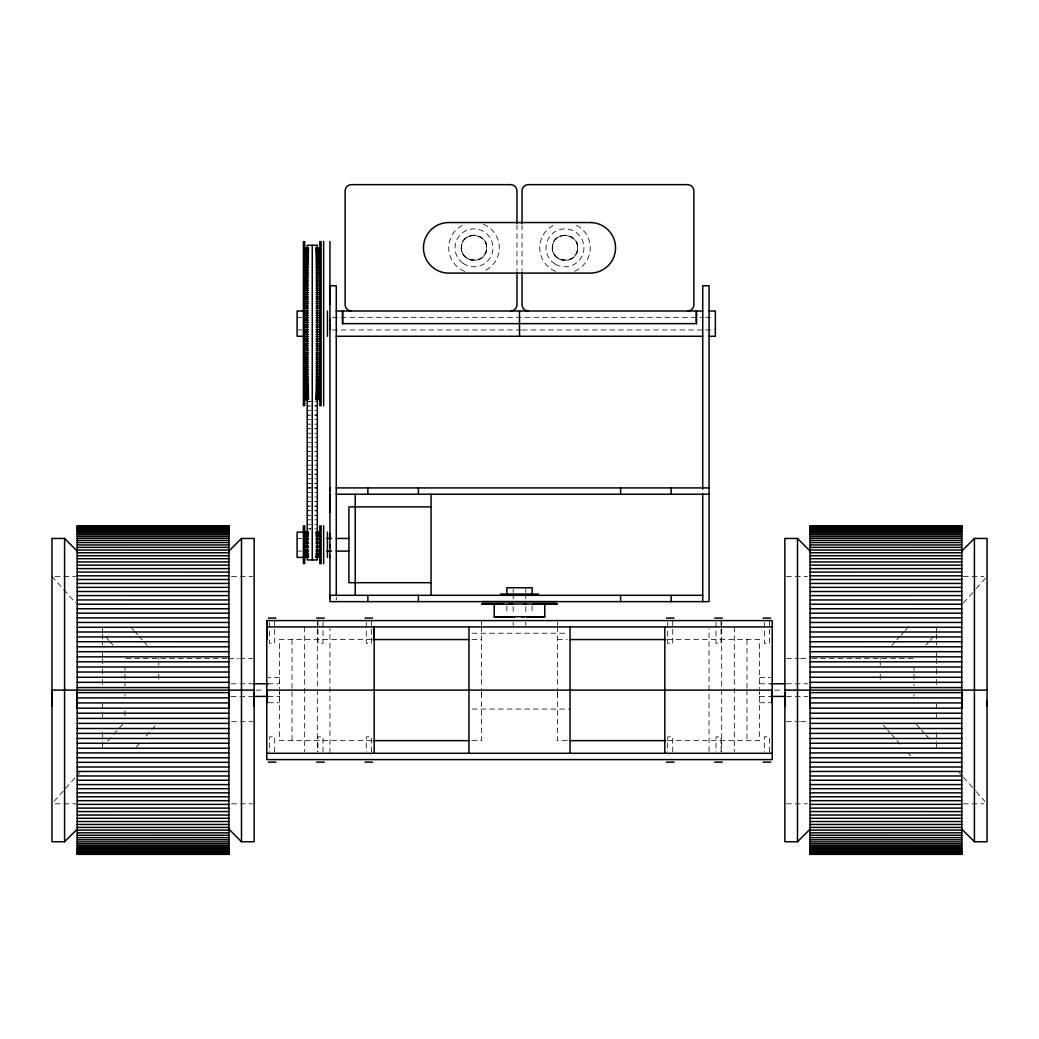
<?xml version="1.0" encoding="UTF-8"?>
<svg xmlns="http://www.w3.org/2000/svg" width="1039" height="1039" viewBox="0 0 1039 1039"><rect width="100%" height="100%" fill="white"/><g stroke="black" fill="none" stroke-linecap="round" stroke-linejoin="round"><path stroke-width="0.75" stroke-dasharray="5 3.75" d="M279.413 700.676L279.413 699.039M279.413 695L279.413 691.61M279.413 683.181L279.413 681.168M279.413 677.675L268.348 677.467M317.311 625.335L317.311 622.179M329.947 753.288L329.947 628.543M481.589 694.636L481.589 691.61M481.589 626.92L481.589 688.584M557.411 694.636L557.411 691.61M557.411 626.92L557.411 688.584M709.053 751.665L709.053 628.543M759.587 694.636L759.587 691.61M54.093 801.407L79.86 772.419M107.783 741.015L122.81 724.105M136.473 746.781L141.785 740.807M146.031 736.028L155.59 725.274M891.904 645.362L895.086 641.79M896.904 639.751L900.021 636.232M901.073 635.063L904.644 631.037M905.242 630.374L908.359 626.855M925.853 645.219L929.074 641.595M930.139 640.388L933.36 636.764M963.426 602.945L975.244 589.658M976.309 588.451L987.05 576.372M314.791 401.418L317.311 401.392M307.206 474.303L310.999 474.265L307.206 474.252M307.206 483.408L310.999 483.382L307.206 483.369M307.206 487.966L310.999 487.927M297.102 317.324L301.842 317.324M332.441 317.324L704.013 317.324M705.624 317.324L713.78 317.324M298.362 329.96L301.842 329.96M332.441 329.96L521.123 329.96M522.279 329.96L704.013 329.96M705.624 329.96L715.364 329.96M308.466 401.392L310.999 401.392M307.206 410.496L310.999 410.496M314.791 410.496L317.311 410.496M307.206 419.6L310.999 419.6M314.791 419.6L317.311 419.6M307.206 424.159L310.999 424.159M314.791 424.159L317.311 424.159M307.206 433.263L310.999 433.263M314.791 433.263L317.311 433.263M307.206 437.822L310.999 437.822M314.791 437.822L317.311 437.822M307.206 442.38L310.999 442.38M314.791 442.38L317.311 442.38M307.206 446.926L310.999 446.926M314.791 446.926L317.311 446.926M307.206 456.043L310.999 456.043M314.791 456.043L317.311 456.043M307.206 465.147L310.999 465.147M314.791 465.147L317.311 465.147M317.311 474.252L314.791 474.252L317.311 474.303M307.206 478.81L310.999 478.81M314.791 478.81L317.311 478.81M314.791 483.369L317.311 483.369M307.206 487.914L310.999 487.914M314.791 487.914L317.311 487.914M307.206 492.473L310.999 492.473M314.791 492.473L317.311 492.473M307.206 497.032L310.999 497.032M314.791 497.032L317.311 497.032M307.206 519.799L310.999 519.799M314.791 519.799L317.311 519.799M307.206 524.357L310.999 524.357M314.791 524.357L317.311 524.357M307.206 528.903L310.999 528.903L308.466 528.916M314.791 528.903L317.311 528.903M297.102 538.462L301.842 538.462M298.362 551.099L301.842 551.099M55.106 576.372L75.639 576.372M231.554 576.372L252.516 576.372M786.484 576.372L807.446 576.372M963.361 576.372L983.894 576.372M472.109 633.232L566.891 633.232M371.598 639.556L279.413 639.556L279.413 688.584M471.888 639.556L481.589 639.556M557.411 639.556L567.112 639.556M667.402 639.556L759.587 639.556L759.587 688.584M227.112 658.505L124.966 658.505L124.966 659.583M228.71 658.505L238.243 658.505M239.827 658.505L252.542 658.505M786.458 658.505L799.173 658.505M800.757 658.505L810.29 658.505M811.888 658.505L914.034 658.505L914.034 659.583M759.587 677.467L770.652 677.467M231.139 683.779L252.516 683.779M268.14 683.779L279.413 683.779M759.587 683.779L770.86 683.779M786.484 683.779L807.861 683.779M256.23 690.104L264.335 690.104M774.665 690.104L782.77 690.104M231.139 696.416L252.516 696.416M268.14 696.416L279.413 696.416M759.587 696.416L770.86 696.416M786.484 696.416L807.861 696.416M268.348 702.741L279.413 702.741M759.587 702.741L770.652 702.741M472.109 709.053L570.047 709.053M231.502 721.689L252.542 721.689M786.458 721.689L799.173 721.689M800.757 721.689L807.121 721.689M371.598 740.651L279.413 740.651L279.413 691.896M471.888 740.651L481.589 740.651L481.589 689.701M567.112 740.651L557.411 740.651L557.411 689.701M667.402 740.651L759.587 740.651L759.587 692.403M55.106 803.822L75.639 803.822M231.554 803.822L252.516 803.822M786.484 803.822L807.446 803.822M963.361 803.822L983.894 803.822M307.206 401.392L310.999 401.431M314.791 483.395L317.311 483.408M314.791 487.94L317.311 487.966M916.19 724.105L920.476 728.936M921.554 730.144L924.775 733.768M925.853 734.976L929.074 738.599M959.14 772.419L962.361 776.042M963.426 777.25L975.244 790.536M976.309 791.744L984.907 801.407M883.358 725.209L886.592 728.859M887.527 729.898L890.839 733.638M891.696 734.586L895.852 739.274M896.904 740.456L900.397 744.392M908.359 753.353L910.45 755.691M130.641 626.855L133.758 630.374M134.356 631.037L137.927 635.063M138.979 636.232L142.096 639.751M143.914 641.79L147.096 645.362M51.95 576.372L62.691 588.451M63.756 589.658L75.574 602.945M105.64 636.764L108.861 640.388M109.926 641.595L113.147 645.219M936.503 627.946L936.503 632.842M936.503 634.141L936.503 645.076M936.503 652.687L936.503 657.051M936.503 658.609L936.503 667.778M936.503 668.882L936.503 676.597M936.503 679.441L936.503 685.597M936.503 703.806L936.503 717.313M936.503 732.495L936.503 741.404M936.503 742.95L936.503 747.366M914.034 667.765L914.034 670.376M914.034 674.298L914.034 680.402M914.034 684.259L914.034 685.636M914.034 694.572L914.034 696.169M880.228 658.505L880.228 659.583M880.228 662.739L880.228 665.246M880.228 674.298L880.228 680.402M769.392 620.595L769.392 643.349L764.327 643.349L764.327 620.595M769.392 752.015L769.392 736.859L764.327 736.859L764.327 752.015M746.963 639.556L746.963 688.584M746.963 690.104L746.963 740.651M734.326 626.92L734.326 751.665M721.689 622.179L721.689 625.335M721.689 628.543L721.689 751.665M721.053 620.595L721.053 643.349L716.001 643.349L716.001 622.114M721.053 752.015L721.053 736.859L716.001 736.859L716.001 752.015M672.714 620.595L672.714 643.349L667.661 643.349L667.661 620.595M672.714 752.015L672.714 736.859L667.661 736.859L667.661 752.015M557.411 622.179L557.411 625.335M532.137 605.75L532.137 613.646M525.812 587.749L525.812 592.477M525.812 594.009L525.812 600.282M525.812 606.542L525.812 614.387M525.812 622.218L525.812 625.348M522.033 224.931L522.033 270.711M516.967 224.931L516.967 270.711M513.188 589.308L513.188 592.477M513.188 594.009L513.188 600.282M513.188 606.542L513.188 614.387M513.188 622.218L513.188 625.348M506.863 605.75L506.863 613.646M481.589 620.595L481.589 625.335M371.339 620.595L371.339 643.349L366.286 643.349L366.286 620.595M371.339 752.015L371.339 736.859L366.286 736.859L366.286 752.015M336.272 596.906L336.272 600.061M322.999 622.114L322.999 643.349L317.947 643.349L317.947 620.595M322.999 752.015L322.999 736.859L317.947 736.859L317.947 752.015M317.311 628.543L317.311 751.665M304.674 626.92L304.674 751.665M292.037 639.556L292.037 690.104M292.037 691.61L292.037 740.651M274.673 620.595L274.673 643.349L269.608 643.349L269.608 620.595M274.673 752.015L274.673 736.859L269.608 736.859L269.608 752.015M158.772 658.505L158.772 659.583M158.772 662.739L158.772 665.246M158.772 674.298L158.772 680.402M124.966 667.765L124.966 670.376M124.966 674.298L124.966 680.402M124.966 681.922L124.966 686.013M124.966 694.572L124.966 696.169M124.966 710.637L124.966 716.949M102.497 627.946L102.497 632.842M102.497 634.141L102.497 645.076M102.497 652.687L102.497 657.051M102.497 658.609L102.497 667.778M102.497 668.882L102.497 676.597M102.497 679.441L102.497 685.597M102.497 703.806L102.497 717.313M102.497 732.495L102.497 741.404M102.497 742.95L102.497 747.366M483.317 224.32A25.274 25.274 0 0 1 483.317 271.322M464.706 271.322A25.274 25.274 0 0 1 462.407 225.372M576.593 225.372A25.274 25.274 0 0 1 574.294 271.322M555.683 271.322A25.274 25.274 0 0 1 555.683 224.32M461.42 246.685C459.212 262.841 485.875 265.283 486.59 248.957C488.811 232.801 462.134 230.359 461.42 246.685M552.41 246.685C550.189 262.841 576.866 265.283 577.58 248.957C579.788 232.801 553.125 230.359 552.41 246.685M461.589 245.529C457.965 261.36 484.135 266.283 486.434 250.126C490.057 234.282 463.875 229.359 461.589 245.529M552.566 245.529C548.943 261.36 575.125 266.283 577.411 250.126C581.035 234.282 554.865 229.359 552.566 245.529M310.999 405.95L307.206 405.989L310.999 405.937M317.311 415.055L314.791 415.081L317.311 415.055M317.311 428.717L314.791 428.743L317.311 428.717M317.311 451.484L314.791 451.51L317.311 451.484M310.999 460.602L307.206 460.641L310.999 460.589M317.311 469.706L314.791 469.732L317.311 469.706M317.311 501.577L314.791 501.603L317.311 501.577M310.999 506.149L307.206 506.188L310.999 506.136M317.311 510.694L314.791 510.72L317.311 510.694M310.999 515.253L307.206 515.292L310.999 515.279M317.311 515.24L314.791 515.266L317.311 515.292M317.311 405.937L314.791 405.937L317.311 405.989M310.999 415.197L307.206 415.055L310.999 415.093M310.999 428.717L307.206 428.717L310.999 428.756M310.999 451.484L307.206 451.484L310.999 451.523M317.311 460.589L314.791 460.589L317.311 460.641M310.999 469.706L307.206 469.706L310.999 469.745M310.999 501.577L307.206 501.577L310.999 501.616M317.311 506.136L314.791 506.136L317.311 506.188M310.999 510.694L307.206 510.694L310.999 510.733M467.693 258.763A12.637 12.637 0 0 0 486.642 247.827A12.637 12.637 0 0 0 467.693 236.879A12.637 12.637 0 0 0 467.693 258.763M558.67 258.763A12.637 12.637 0 0 0 577.632 247.827A12.637 12.637 0 0 0 558.67 236.879A12.637 12.637 0 0 0 558.67 258.763M463.095 263.322A18.949 18.949 0 0 0 492.889 249.529A18.949 18.949 0 0 0 466.043 230.619A18.949 18.949 0 0 0 463.095 263.322M555.514 264.244A18.949 18.949 0 0 0 583.944 247.827A18.949 18.949 0 0 0 555.514 231.411A18.949 18.949 0 0 0 555.514 264.244"/><path stroke-width="1.5" d="M51.95 706.286L51.95 690.104L254.139 690.104L254.139 538.462L241.503 538.462L228.866 551.099M77.224 708.247L77.224 690.104M228.866 708.247L228.866 690.104M254.139 706.286L254.139 690.104M266.776 702.741L266.776 690.104L772.224 690.104L772.224 702.741M266.776 639.556L266.776 620.595L772.224 620.595L772.224 759.6L266.776 759.6L266.776 620.595M329.947 598.49L329.947 595.321L702.728 595.321M329.947 557.475L329.947 555.501M329.947 547.54L329.947 544.787M329.947 536.488L329.947 534.059M329.947 512.136L329.947 494.239M329.947 491.07L329.947 487.914M329.947 329.519L329.947 328.103M329.947 325.973L329.947 323.636M329.947 321.311L329.947 319.168M329.947 304.115L329.947 285.738L336.272 285.738L336.272 595.321M342.584 323.636L342.584 311.012L342.584 323.636L696.416 323.636L696.416 311.012L696.416 323.636M374.183 639.556L374.183 626.92L374.183 753.288M784.861 706.286L784.861 538.462L797.497 538.462L810.134 551.099M810.134 708.247L810.134 690.104M961.776 708.247L961.776 690.104M987.05 706.286L987.05 538.462L974.413 538.462L961.776 551.099M77.224 551.099L64.587 538.462L51.95 538.462L51.95 841.733L64.587 841.733L76.172 830.148M784.861 698.273L784.861 841.733L797.497 841.733L810.134 829.096M524.098 616.724L494.226 616.802L494.226 604.166L503.564 604.101M526.409 616.776L544.774 616.802L544.774 604.166L543.8 604.191M494.226 616.802L514.85 616.763M482.226 601.62L556.774 601.672M543.397 604.282L557.411 604.166L524.098 604.088M512.552 604.088L481.589 604.166L495.603 604.282M304.674 247.905L308.466 247.905M316.051 247.905L319.843 247.827M304.674 248.061L308.466 248.061M316.051 248.061L319.843 248.061M304.674 248.269L308.466 248.269M316.051 248.269L319.843 248.269M304.674 248.594L308.466 248.594M316.051 248.594L319.843 248.594M304.674 248.944L308.466 248.944M316.051 248.944L319.843 248.944M304.674 249.412L308.466 249.412M316.051 249.412L319.843 249.412M304.674 249.905L308.466 249.905M316.051 249.905L319.843 249.905M304.674 250.529L308.466 250.529M316.051 250.529L319.843 250.529M304.674 251.152L308.466 251.152M316.051 251.152L319.843 251.152M304.674 251.932L308.466 251.932M316.051 251.932L319.843 251.932M304.674 252.698L308.466 252.698M316.051 252.698L319.843 252.698M304.674 253.62L308.466 253.62M316.051 253.62L319.843 253.62M304.674 254.516L308.466 254.516M316.051 254.516L319.843 254.516M304.674 255.581L308.466 255.581M316.051 255.581L319.843 255.581M304.674 256.607L308.466 256.607M316.051 256.607L319.843 256.607M304.674 257.815L308.466 257.815M316.051 257.815L319.843 257.815M304.674 258.958L308.466 258.958M316.051 258.958L319.843 258.958M304.674 260.308L308.466 260.308M316.051 260.308L319.843 260.308M304.674 261.568L308.466 261.568M316.051 261.568L319.843 261.568M304.674 263.049L308.466 263.049M316.051 263.049L319.843 263.049M304.674 264.425L308.466 264.425M316.051 264.425L319.843 264.425M304.674 266.036L308.466 266.036M316.051 266.036L319.843 266.036M304.674 267.517L308.466 267.517M316.051 267.517L319.843 267.517M304.674 269.244L308.466 269.244M316.051 269.244L319.843 269.244M304.674 270.828L308.466 270.828M316.051 270.828L319.843 270.828M304.674 272.673L308.466 272.673M316.051 272.673L319.843 272.673M304.674 274.348L308.466 274.348M316.051 274.348L319.843 274.348M304.674 276.296L308.466 276.296M316.051 276.296L319.843 276.296M304.674 278.062L308.466 278.062M316.051 278.062L319.843 278.062M304.674 280.101L308.466 280.101M316.051 280.101L319.843 280.101M304.674 281.959L308.466 281.959M316.051 281.959L319.843 281.959M304.674 284.089L308.466 284.089M316.051 284.089L319.843 284.089M304.674 286.011L308.466 286.011M316.051 286.011L319.843 286.011M304.674 288.232L308.466 288.232M316.051 288.232L319.843 288.232M304.674 290.219L308.466 290.219M316.051 290.219L319.843 290.219M304.674 292.504L308.466 292.504M316.051 292.504L319.843 292.504M304.674 294.557L308.466 294.557M316.051 294.557L319.843 294.557M304.674 296.907L308.466 296.907M316.051 296.907L319.843 296.907M304.674 299.011L308.466 299.011M316.051 299.011L319.843 299.011M304.674 301.414L308.466 301.414M316.051 301.414L319.843 301.414M304.674 303.57L308.466 303.57M316.051 303.57L319.843 303.57M304.674 306.011L308.466 306.011M316.051 306.011L319.843 306.011M304.674 308.193L308.466 308.193M316.051 308.193L319.843 308.193M304.674 310.674L308.466 310.674M316.051 310.674L319.843 310.674M303.414 311.012L297.102 311.012L297.102 336.272L303.414 336.272M336.272 311.012L702.728 311.012M709.053 311.012L715.364 311.012L715.364 336.272L709.053 336.272M304.674 312.882L308.466 312.882M316.051 312.882L319.843 312.882M304.674 315.388L308.466 315.388M316.051 315.388L319.843 315.388M304.674 317.622L308.466 317.622M316.051 317.622L319.843 317.622M304.674 320.142L308.466 320.142M316.051 320.142L319.843 320.142M304.674 322.376L308.466 322.376M316.051 322.376L319.843 322.376M304.674 324.908L308.466 324.908M316.051 324.908L319.843 324.908M304.674 327.142L308.466 327.142M316.051 327.142L319.843 327.142M304.674 329.662L308.466 329.662M316.051 329.662L319.843 329.662M304.674 331.896L308.466 331.896M316.051 331.896L319.843 331.896M304.674 334.402L308.466 334.402M316.051 334.402L319.843 334.402M336.272 336.272L702.728 336.272M304.674 336.61L308.466 336.61M316.051 336.61L319.843 336.61M304.674 339.091L308.466 339.091M316.051 339.091L319.843 339.091M304.674 341.273L308.466 341.273M316.051 341.273L319.843 341.273M304.674 343.714L308.466 343.714M316.051 343.714L319.843 343.714M304.674 345.87L308.466 345.87M316.051 345.87L319.843 345.87M304.674 348.273L308.466 348.273M316.051 348.273L319.843 348.273M304.674 350.377L308.466 350.377M316.051 350.377L319.843 350.377M304.674 352.728L308.466 352.728M316.051 352.728L319.843 352.728M304.674 354.78L308.466 354.78M316.051 354.78L319.843 354.78M304.674 357.065L308.466 357.065M316.051 357.065L319.843 357.065M304.674 359.052L308.466 359.052M316.051 359.052L319.843 359.052M304.674 361.273L308.466 361.273M316.051 361.273L319.843 361.273M304.674 363.195L308.466 363.195M316.051 363.195L319.843 363.195M304.674 365.325L308.466 365.325M316.051 365.325L319.843 365.325M304.674 367.183L308.466 367.183M316.051 367.183L319.843 367.183M304.674 369.222L308.466 369.222M316.051 369.222L319.843 369.222M304.674 370.988L308.466 370.988M316.051 370.988L319.843 370.988M304.674 372.936L308.466 372.936M316.051 372.936L319.843 372.936M304.674 374.611L308.466 374.611M316.051 374.611L319.843 374.611M304.674 376.456L308.466 376.456M316.051 376.456L319.843 376.456M304.674 378.04L308.466 378.04M316.051 378.04L319.843 378.04M304.674 379.767L308.466 379.767M316.051 379.767L319.843 379.767M304.674 381.248L308.466 381.248M316.051 381.248L319.843 381.248M304.674 382.859L308.466 382.859M316.051 382.859L319.843 382.859M304.674 384.235L308.466 384.235M316.051 384.235L319.843 384.235M304.674 385.716L308.466 385.716M316.051 385.716L319.843 385.716M304.674 386.976L308.466 386.976M316.051 386.976L319.843 386.976M304.674 388.326L308.466 388.326M316.051 388.326L319.843 388.326M304.674 389.469L308.466 389.469M316.051 389.469L319.843 389.469M304.674 390.677L308.466 390.677M316.051 390.677L319.843 390.677M304.674 391.703L308.466 391.703M316.051 391.703L319.843 391.703M304.674 392.768L308.466 392.768M316.051 392.768L319.843 392.768M304.674 393.664L308.466 393.664M316.051 393.664L319.843 393.664M304.674 394.586L308.466 394.586M316.051 394.586L319.843 394.586M304.674 395.352L308.466 395.352M316.051 395.352L319.843 395.352M304.674 396.132L308.466 396.132M316.051 396.132L319.843 396.132M304.674 396.755L308.466 396.755M316.051 396.755L319.843 396.755M304.674 397.379L308.466 397.379M316.051 397.379L319.843 397.379M304.674 397.872L308.466 397.872M316.051 397.872L319.843 397.872M304.674 398.34L308.466 398.34M316.051 398.34L319.843 398.34M304.674 398.69L308.466 398.69M316.051 398.69L319.843 398.69M304.674 399.015L308.466 399.015M316.051 399.015L319.843 399.015M304.674 399.223L308.466 399.223M316.051 399.223L319.843 399.223M304.674 399.379L308.466 399.379M316.051 399.379L319.843 399.379M304.674 399.457L308.466 399.457M316.051 399.457L319.843 399.457M336.272 487.914L709.053 487.914M336.272 494.239L709.053 494.239M431.042 506.876L348.909 506.876L348.909 582.684L431.042 582.684M77.224 526.007L228.866 526.007M810.134 526.007L961.776 526.007M77.224 526.331L228.866 526.331M810.134 526.331L961.776 526.331M77.224 526.825L228.866 526.825M810.134 526.825L961.776 526.825M77.224 527.461L228.866 527.461M810.134 527.461L961.776 527.461M77.224 528.28L228.866 528.28M810.134 528.28L961.776 528.28M77.224 529.228L228.866 529.228M810.134 529.228L961.776 529.228M77.224 530.371L228.866 530.371M810.134 530.371L961.776 530.371M77.224 531.63L228.866 531.63M810.134 531.63L961.776 531.63M303.414 532.15L297.102 532.15L297.102 557.411L303.414 557.411M304.674 532.202L308.466 532.202M316.051 532.202L319.843 532.202M304.674 532.436L308.466 532.436M316.051 532.436L319.843 532.436M77.224 533.098L228.866 533.098M304.674 533.215L308.466 533.215M316.051 533.215L319.843 533.215M810.134 533.098L961.776 533.098M304.674 533.864L308.466 533.864M316.051 533.864L319.843 533.864M77.224 534.669L228.866 534.669M810.134 534.669L961.776 534.669M304.674 535.345L308.466 535.345M316.051 535.345L319.843 535.345M77.224 536.449L228.866 536.449M304.674 536.371L308.466 536.371M316.051 536.371L319.843 536.371M810.134 536.449L961.776 536.449M77.224 538.306L228.866 538.306M810.134 538.306L961.776 538.306M304.674 538.41L308.466 538.41M316.051 538.41L319.843 538.41M326.791 538.462L331.532 538.462M336.272 538.462L348.909 538.462M304.674 539.696L308.466 539.696M316.051 539.696L319.843 539.696M77.224 540.397L228.866 540.397M810.134 540.397L961.776 540.397M304.674 542.098L308.466 542.098M316.051 542.098L319.843 542.098M77.224 542.553L228.866 542.553M810.134 542.553L961.776 542.553M304.674 543.514L308.466 543.514M316.051 543.514L319.843 543.514M77.224 544.943L228.866 544.943M810.134 544.943L961.776 544.943M304.674 546.046L308.466 546.046M316.051 546.046L319.843 546.046M77.224 547.371L228.866 547.384M304.674 547.462L308.466 547.462M316.051 547.462L319.843 547.462M810.134 547.384L961.776 547.371M304.674 549.865L308.466 549.865M316.051 549.865L319.843 549.865M77.224 550.06L228.866 550.06M810.134 550.06L961.776 550.06M304.674 551.151L308.466 551.151M316.051 551.151L319.843 551.151M326.791 551.099L331.532 551.099M336.272 551.099L348.909 551.099M77.224 552.761L228.866 552.774M810.134 552.774L961.776 552.761M304.674 553.19L308.466 553.19M316.051 553.19L319.843 553.19M304.674 554.216L308.466 554.216M316.051 554.216L319.843 554.216M304.674 555.696L308.466 555.696M316.051 555.696L319.843 555.696M77.224 555.722L228.866 555.735M810.134 555.735L961.776 555.722M304.674 556.346L308.466 556.346M316.051 556.346L319.843 556.346M304.674 557.125L308.466 557.125M316.051 557.125L319.843 557.125M304.674 557.359L308.466 557.359M316.051 557.359L319.843 557.359M77.224 558.696L228.866 558.696M810.134 558.696L961.776 558.696M77.224 561.93L228.866 561.93M810.134 561.93L961.776 561.93M77.224 565.151L228.866 565.151M810.134 565.151L961.776 565.151M77.224 568.632L228.866 568.632M810.134 568.632L961.776 568.632M77.224 572.086L228.866 572.099M810.134 572.099L961.776 572.086M77.224 575.814L228.866 575.814M810.134 575.814L961.776 575.814M77.224 579.502L228.866 579.502M810.134 579.502L961.776 579.502M77.224 583.45L228.866 583.45M810.134 583.45L961.776 583.45M77.224 587.347L228.866 587.347M810.134 587.347L961.776 587.347M77.224 591.503L228.866 591.503M810.134 591.503L961.776 591.503M500.551 594.061L538.449 594.061M77.224 595.594L228.866 595.594M810.134 595.594L961.776 595.594M77.224 599.945L228.866 599.958M810.134 599.958L961.776 599.945M509.071 604.049L526.396 604.036M77.224 604.217L228.866 604.217M810.134 604.217L961.776 604.217M77.224 608.75L228.866 608.75M810.134 608.75L961.776 608.75M77.224 613.179L228.866 613.179M810.134 613.179L961.776 613.179M77.224 617.867L228.866 617.88M372.533 618.075L365.014 618.075M666.402 618.075L673.986 618.075M810.134 617.88L961.776 617.867M268.348 618.075L275.932 618.075M316.687 618.075L324.272 618.075M714.728 618.075L722.313 618.075M763.068 618.075L770.652 618.075M77.224 622.452L228.866 622.452M810.134 622.452L961.776 622.452M266.776 626.92L772.224 626.92M77.224 627.283L228.866 627.283M810.134 627.283L961.776 627.283M77.224 631.985L228.866 631.985M810.134 631.985L961.776 631.985M77.224 636.933L228.866 636.933M810.134 636.933L961.776 636.933M373.222 639.556L468.654 639.556M570.346 639.556L665.778 639.556M77.224 641.738L228.866 641.751M810.134 641.751L961.776 641.738M77.224 646.803L228.866 646.803M810.134 646.803L961.776 646.803M77.224 651.7L228.866 651.7M810.134 651.7L961.776 651.7M77.224 656.843L228.866 656.843M810.134 656.843L961.776 656.843M77.224 661.804L228.866 661.804M810.134 661.804L961.776 661.804M77.224 666.999L228.866 667.012M810.134 667.012L961.776 666.999M77.224 672.025L228.866 672.025M810.134 672.025L961.776 672.025M77.224 677.259L228.866 677.259M810.134 677.259L961.776 677.259M77.224 682.311L228.866 682.311M810.134 682.311L961.776 682.311M253.672 683.779L268.14 683.779M770.86 683.779L785.328 683.779M77.224 687.571L228.866 687.571M810.134 687.571L961.776 687.571M784.861 690.104L987.05 690.104M77.224 692.623L228.866 692.623M810.134 692.623L961.776 692.623M253.672 696.416L268.14 696.416M770.86 696.416L785.328 696.416M77.224 697.896L228.866 697.896M810.134 697.896L961.776 697.896M77.224 702.935L228.866 702.935M810.134 702.935L961.776 702.935M77.224 708.182L228.866 708.182M810.134 708.182L961.776 708.182M77.224 713.196L228.866 713.196M810.134 713.196L961.776 713.196M77.224 718.391L228.866 718.391M810.134 718.391L961.776 718.391M77.224 723.365L228.866 723.365M810.134 723.365L961.776 723.365M77.224 728.495L228.866 728.495M810.134 728.495L961.776 728.495M77.224 733.391L228.866 733.391M810.134 733.391L961.776 733.391M77.224 738.456L228.866 738.456M810.134 738.456L961.776 738.456M373.222 740.651L468.654 740.651M570.346 740.651L665.778 740.651M77.224 743.262L228.866 743.262M810.134 743.262L961.776 743.262M77.224 748.223L228.866 748.21M810.134 748.21L961.776 748.223M77.224 752.911L228.866 752.911M810.134 752.911L961.776 752.911M266.776 753.288L772.224 753.288M77.224 757.756L228.866 757.756M810.134 757.756L961.776 757.756M268.348 762.132L275.932 762.132M316.687 762.132L324.272 762.132M365.014 762.132L372.598 762.132M666.402 762.132L673.986 762.132M714.728 762.132L722.313 762.132M763.068 762.132L770.652 762.132M77.224 762.327L228.866 762.327M810.134 762.327L961.776 762.327M77.224 767.016L228.866 767.016M810.134 767.016L961.776 767.016M77.224 771.445L228.866 771.445M810.134 771.445L961.776 771.445M77.224 775.977L228.866 775.977M810.134 775.977L961.776 775.977M77.224 780.25L228.866 780.25M810.134 780.25L961.776 780.25M77.224 784.601L228.866 784.601M810.134 784.601L961.776 784.601M77.224 788.692L228.866 788.692M810.134 788.692L961.776 788.692M77.224 792.848L228.866 792.848M810.134 792.848L961.776 792.848M77.224 796.744L228.866 796.744M810.134 796.744L961.776 796.744M77.224 800.692L228.866 800.692M810.134 800.692L961.776 800.692M77.224 804.381L228.866 804.381M810.134 804.381L961.776 804.381M77.224 808.108L228.866 808.108M810.134 808.108L961.776 808.108M77.224 811.563L228.866 811.563M810.134 811.563L961.776 811.563M77.224 815.057L228.866 815.044M810.134 815.044L961.776 815.057M77.224 818.277L228.866 818.277M810.134 818.277L961.776 818.277M77.224 821.498L228.866 821.498M810.134 821.498L961.776 821.498M77.224 824.472L228.866 824.472M810.134 824.472L961.776 824.472M77.224 827.434L228.866 827.434M810.134 827.434L961.776 827.434M77.224 830.135L228.866 830.135M810.134 830.135L961.776 830.135M77.224 832.823L228.866 832.823M810.134 832.823L961.776 832.823M77.224 835.252L228.866 835.252M810.134 835.252L961.776 835.252M77.224 837.655L228.866 837.642M810.134 837.642L961.776 837.655M77.224 839.798L228.866 839.798M810.134 839.798L961.776 839.798M77.224 841.889L228.866 841.889M228.866 829.096L241.503 841.733L254.139 841.733L254.139 692.519M810.134 841.889L961.776 841.889M961.776 829.096L974.413 841.733L987.05 841.733L987.05 700.922M77.224 843.759L228.866 843.746M810.134 843.746L961.776 843.759M77.224 845.538L228.866 845.538M810.134 845.538L961.776 845.538M77.224 847.097L228.866 847.097M810.134 847.097L961.776 847.097M77.224 848.564L228.866 848.564M810.134 848.564L961.776 848.564M77.224 849.824L228.866 849.824M810.134 849.824L961.776 849.824M77.224 850.98L228.866 850.967M810.134 850.967L961.776 850.98M77.224 851.928L228.866 851.915M810.134 851.915L961.776 851.928M77.224 852.746L228.866 852.746M810.134 852.746L961.776 852.746M77.224 853.383L228.866 853.383M810.134 853.383L961.776 853.383M77.224 853.876L228.866 853.876M810.134 853.876L961.776 853.876M77.224 854.201L228.866 854.188M810.134 854.188L961.776 854.201M521.799 616.763L544.774 616.802M533.332 604.101L544.774 604.166M495.2 604.191L494.226 604.166M974.413 538.462L974.413 841.733M797.497 538.462L797.497 841.733M784.861 692.519L784.861 696.416M702.728 489.096L702.728 285.738L709.053 285.738L709.053 601.646L329.947 601.646L329.947 241.503M702.728 493.642L702.728 601.646M671.142 487.914L671.142 494.239M671.142 595.321L671.142 601.646M664.817 626.92L664.817 753.288M620.595 487.914L620.595 494.239M620.595 595.321L620.595 601.646M570.047 626.92L570.047 753.288M532.137 594.061L532.137 587.749L506.863 587.749L506.863 594.061M522.033 223.45L522.033 190.955A6.312 6.312 0 0 1 528.344 184.643L687.571 184.643A6.312 6.312 0 0 1 693.883 190.955L693.883 304.687A6.312 6.312 0 0 1 687.571 311.012M522.033 272.192L522.033 304.687A6.312 6.312 0 0 0 528.344 311.012M519.5 311.012L519.5 336.272M516.967 223.45L516.967 190.955A6.312 6.312 0 0 0 510.656 184.643L351.429 184.643A6.312 6.312 0 0 0 345.117 190.955L345.117 304.687A6.312 6.312 0 0 0 351.429 310.999M516.967 272.192L516.967 304.687A6.312 6.312 0 0 1 510.656 311.012M468.953 626.92L468.953 753.288M431.042 494.239L431.042 595.321M418.405 487.914L418.405 494.239M418.405 595.321L418.405 601.646M367.858 487.914L367.858 494.239M367.858 595.321L367.858 601.646M355.221 494.239L355.221 595.321M327.428 311.012L327.428 336.272M327.428 532.15L327.428 557.411M323.636 241.503L323.636 405.781M323.636 525.825L323.636 563.735M321.103 241.503L321.103 405.781M321.103 525.825L321.103 563.735M319.843 241.503L319.843 405.781M319.843 525.825L319.843 563.735M312.258 245.295L312.258 559.943M304.674 241.503L304.674 405.781M304.674 525.825L304.674 563.735M303.414 241.503L303.414 405.781M303.414 525.825L303.414 563.735M241.503 538.462L241.503 841.733M64.587 538.462L64.587 841.733M590.269 222.554L448.731 222.554A25.274 25.274 0 0 0 423.457 247.827A25.274 25.274 0 0 0 448.731 273.101L590.269 273.101A25.274 25.274 0 0 0 615.543 247.827A25.274 25.274 0 0 0 590.269 222.554M317.311 245.295L307.206 245.295L307.206 559.943L317.311 559.943L317.311 245.295M228.866 525.851L77.224 525.851L77.224 854.357L228.866 854.357L228.866 525.851M961.776 525.851L810.134 525.851L810.134 854.357L961.776 854.357L961.776 525.851"/></g></svg>
